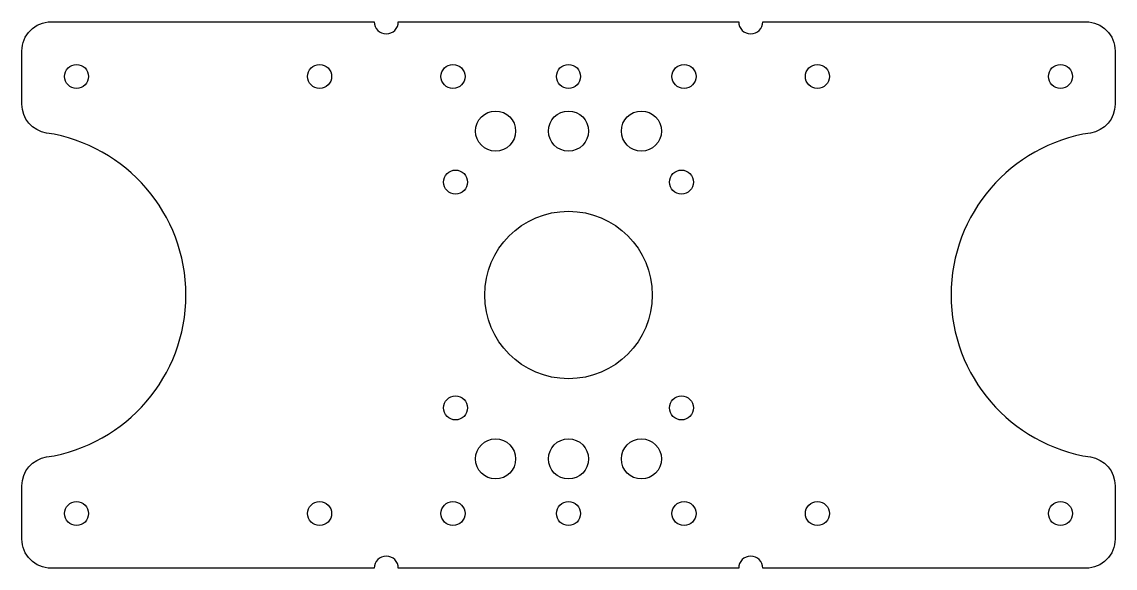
# Model space of a CAD drawing. Extents: x -75 to 75, y -37 to 37.
import ezdxf

# ---------------------------------------------------------------- set-up
doc = ezdxf.new("R2010")
doc.units = 0
doc.layers.get('0').update_dxf_attribs({"linetype": 'CONTINUOUS'})

msp = doc.modelspace()

# ---------------------------------------------------------------- linework, layer by layer
msp.add_lwpolyline([(75, 26.2, -0.370499), (71.6, 22.24, 0.858898), (71.6, -22.24, -0.370499), (75, -26.2), (75, -33.5, -0.414214), (71, -37.5), (26.65, -37.5, 1), (23.35, -37.5), (-23.35, -37.5, 1), (-26.65, -37.5), (-71, -37.5, -0.414214), (-75, -33.5), (-75, -26.2, -0.370499), (-71.6, -22.24, 0.858898), (-71.6, 22.24, -0.370499), (-75, 26.2), (-75, 33.5, -0.414214), (-71, 37.5), (-26.65, 37.5, 1), (-23.35, 37.5), (23.35, 37.5, 1), (26.65, 37.5), (71, 37.5, -0.414214), (75, 33.5)], format="xyb", close=True)
for centre, radius in [((-67.5, 30), 1.65), ((-34.15, 30), 1.65), ((-15.85, 30), 1.65), ((0, 30), 1.65), ((15.85, 30), 1.65), ((34.15, 30), 1.65), ((67.5, 30), 1.65), ((-10, 22.5), 2.75), ((0, 22.5), 2.75), ((10, 22.5), 2.75), ((-15.5, 15.5), 1.65), ((15.5, 15.5), 1.65), ((0, 0), 11.5), ((-15.5, -15.5), 1.65), ((15.5, -15.5), 1.65), ((-10, -22.5), 2.75), ((0, -22.5), 2.75), ((10, -22.5), 2.75), ((-67.5, -30), 1.65), ((-34.15, -30), 1.65), ((-15.85, -30), 1.65), ((0, -30), 1.65), ((15.85, -30), 1.65), ((34.15, -30), 1.65), ((67.5, -30), 1.65)]:
    msp.add_circle(centre, radius)

doc.saveas('drawing.dxf')
